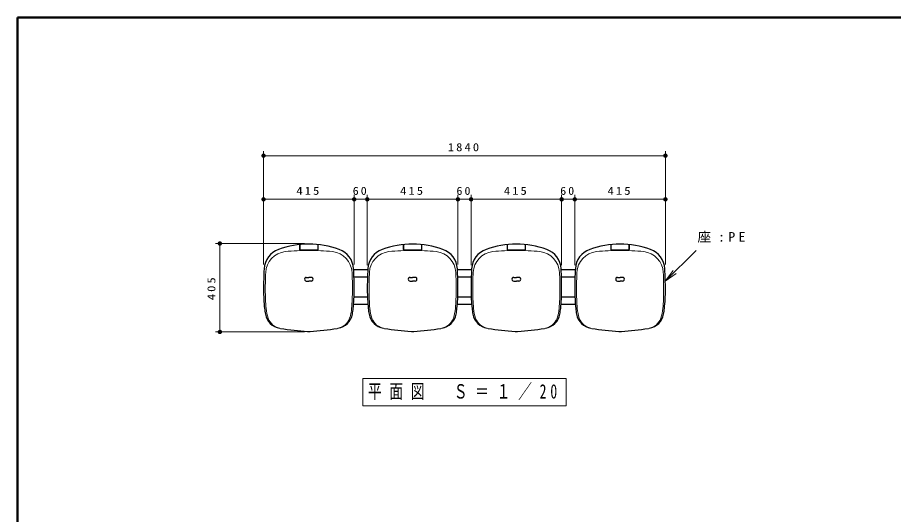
# Model space of a CAD drawing. Units: millimetres on the paper, scale 1:20. Extents: x -365 to 12, y -38 to 257.
# Drawn here: x -365 to -164.5, y 143.1 to 257 of the extents above; entities that cross this region are included whole.
import ezdxf

# ---------------------------------------------------------------- set-up
doc = ezdxf.new("R2010")
doc.units = ezdxf.units.MM
doc.layers.add('LY_1', color=7, linetype='Continuous', lineweight=25)
doc.layers.add('LY_2', color=7, linetype='Continuous', lineweight=13)
doc.styles.add('ＭＳ ゴシック', font='')
doc.styles.get('ＭＳ ゴシック').set_extended_font_data('MS Gothic')

# ---------------------------------------------------------------- blocks, each defined once
blk = doc.blocks.new('open_arrow')
at = {"color": 0, "linetype": 'Continuous', "lineweight": -2}
blk.add_lwpolyline([(7.5, 1.25), (0, 0), (7.5, -1.25)], dxfattribs=at)
blk = doc.blocks.new('filled_dot')
at = {"color": 0, "linetype": 'Continuous', "lineweight": -2, "const_width": 1.25}
blk.add_lwpolyline([(-0.625, 0, 1), (0.625, 0, 1)], format="xyb", close=True, dxfattribs=at)

msp = doc.modelspace()

# ---------------------------------------------------------------- linework, layer by layer
at = {"layer": 'LY_1', "lineweight": 13}
for p, q in [((-308.673, 200.45), (-308.673, 226.347)), ((-308.673, 225.347), (-216.673, 225.347)), ((-216.673, 200.45), (-216.673, 226.347)), ((-308.673, 215.347), (-287.923, 215.347)), ((-287.923, 200.45), (-287.923, 216.347)), ((-287.923, 215.347), (-284.923, 215.347)), ((-284.923, 200.272), (-284.923, 216.347)), ((-284.923, 215.347), (-264.173, 215.347)), ((-264.173, 200.45), (-264.173, 216.347)), ((-264.173, 215.347), (-261.173, 215.347)), ((-261.173, 200.272), (-261.173, 216.347)), ((-261.173, 215.347), (-240.423, 215.347)), ((-240.423, 200.272), (-240.423, 216.347)), ((-240.423, 215.347), (-237.423, 215.347)), ((-237.423, 200.272), (-237.423, 216.347)), ((-237.423, 215.347), (-216.673, 215.347)), ((-299.298, 205.222), (-319.673, 205.222)), ((-318.673, 184.972), (-318.673, 205.222)), ((-216.695, 196.563), (-209.624, 203.634)), ((-299.298, 184.972), (-319.673, 184.972)), ((-239.423, 174.309), (-285.923, 174.309)), ((-285.923, 174.309), (-285.923, 168.009)), ((-239.423, 168.009), (-239.423, 174.309)), ((-285.923, 168.009), (-239.423, 168.009))]:
    msp.add_line(p, q, dxfattribs=at)
at = {"layer": 'LY_1', "color": 20, "lineweight": 13}
for p, q in [((-300.423, 204.956), (-300.423, 203.909)), ((-300.323, 204.956), (-300.323, 203.909)), ((-296.273, 204.956), (-296.273, 203.909)), ((-296.173, 204.956), (-296.173, 203.909)), ((-276.673, 204.956), (-276.673, 203.909)), ((-276.573, 204.956), (-276.573, 203.909)), ((-272.523, 204.956), (-272.523, 203.909)), ((-272.423, 204.956), (-272.423, 203.909)), ((-252.923, 204.956), (-252.923, 203.909)), ((-252.823, 204.956), (-252.823, 203.909)), ((-248.773, 204.956), (-248.773, 203.909)), ((-248.673, 204.956), (-248.673, 203.909)), ((-229.173, 204.956), (-229.173, 203.909)), ((-229.073, 204.956), (-229.073, 203.909)), ((-225.023, 204.956), (-225.023, 203.909)), ((-224.923, 204.956), (-224.923, 203.909))]:
    msp.add_line(p, q, dxfattribs=at)
at = {"layer": 'LY_1'}
for p, q in [((-288.045, 199.272), (-284.802, 199.272)), ((-264.295, 199.272), (-261.052, 199.272)), ((-240.545, 199.272), (-237.302, 199.272)), ((-287.972, 197.572), (-284.874, 197.572)), ((-264.222, 197.572), (-261.124, 197.572)), ((-240.472, 197.572), (-237.374, 197.572)), ((-287.954, 193.022), (-284.892, 193.022)), ((-264.204, 193.022), (-261.142, 193.022)), ((-240.454, 193.022), (-237.392, 193.022)), ((-288.057, 191.322), (-284.789, 191.322)), ((-264.307, 191.322), (-261.039, 191.322)), ((-240.557, 191.322), (-237.289, 191.322))]:
    msp.add_line(p, q, dxfattribs=at)
at = {"layer": 'LY_1', "color": 20}
for p, q in [((-298.886, 197.459), (-298.298, 197.459)), ((-298.886, 196.634), (-298.298, 196.634)), ((-297.711, 197.459), (-298.298, 197.459)), ((-297.711, 196.634), (-298.298, 196.634)), ((-275.136, 197.459), (-274.548, 197.459)), ((-275.136, 196.634), (-274.548, 196.634)), ((-273.961, 197.459), (-274.548, 197.459)), ((-273.961, 196.634), (-274.548, 196.634)), ((-251.386, 197.459), (-250.798, 197.459)), ((-251.386, 196.634), (-250.798, 196.634)), ((-250.211, 197.459), (-250.798, 197.459)), ((-250.211, 196.634), (-250.798, 196.634)), ((-227.636, 197.459), (-227.048, 197.459)), ((-227.636, 196.634), (-227.048, 196.634)), ((-226.461, 197.459), (-227.048, 197.459)), ((-226.461, 196.634), (-227.048, 196.634))]:
    msp.add_line(p, q, dxfattribs=at)
for centre, radius, start, end in [((-298.298, 184.597), 20.5, 90.00005, 109.80353), ((-298.298, 184.597), 20.5, 70.19647, 89.99995), ((-274.548, 184.597), 20.5, 90.00005, 109.80353), ((-274.548, 184.597), 20.5, 70.19647, 89.99995), ((-250.798, 184.597), 20.5, 90.00005, 109.80353), ((-250.798, 184.597), 20.5, 70.19647, 89.99995), ((-227.048, 184.597), 20.5, 90.00005, 109.80353), ((-227.048, 184.597), 20.5, 70.19647, 89.99995), ((-303.549, 199.18), 5, 109.80353, 176.909), ((-293.047, 199.18), 5, 3.09101, 70.19647), ((-279.799, 199.18), 5, 109.80353, 176.909), ((-269.297, 199.18), 5, 3.09101, 70.19647), ((-256.049, 199.18), 5, 109.80353, 176.909), ((-245.547, 199.18), 5, 3.09101, 70.19647), ((-232.299, 199.18), 5, 109.80353, 176.909), ((-221.797, 199.18), 5, 3.09101, 70.19647), ((-218.673, 194.597), 90, 176.909, 180.00001), ((-377.923, 194.597), 90, 359.99999, 3.091), ((-194.923, 194.597), 90, 176.909, 180.00001), ((-354.173, 194.597), 90, 359.99999, 3.091), ((-171.173, 194.597), 90, 176.909, 180.00001), ((-330.423, 194.597), 90, 359.99999, 3.091), ((-147.423, 194.597), 90, 176.909, 180.00001), ((-306.673, 194.597), 90, 359.99999, 3.091), ((-298.886, 197.047), 0.412, 89.99996, 269.99998), ((-297.711, 197.047), 0.412, 270.00002, 90.00004), ((-275.136, 197.047), 0.412, 89.99996, 269.99998), ((-273.961, 197.047), 0.412, 270.00002, 90.00004), ((-251.386, 197.047), 0.412, 89.99996, 269.99998), ((-250.211, 197.047), 0.412, 270.00002, 90.00004), ((-227.636, 197.047), 0.412, 89.99996, 269.99998), ((-226.461, 197.047), 0.412, 270.00002, 90.00004), ((-268.673, 194.597), 40, 180, 186.09909), ((-327.923, 194.597), 40, 353.90091, 0), ((-244.923, 194.597), 40, 180, 186.09909), ((-304.173, 194.597), 40, 353.90091, 0), ((-221.173, 194.597), 40, 180, 186.09909), ((-280.423, 194.597), 40, 353.90091, 0), ((-197.423, 194.597), 40, 180, 186.09909), ((-256.673, 194.597), 40, 353.90091, 0), ((-289.554, 192.366), 19, 186.09909, 190.01899), ((-304.325, 189.756), 4, 190.01899, 260.77288), ((-292.271, 189.756), 4, 279.22712, 349.98101), ((-307.042, 192.366), 19, 349.98101, 353.90091), ((-265.804, 192.366), 19, 186.09909, 190.01899), ((-280.575, 189.756), 4, 190.01899, 260.77288), ((-268.521, 189.756), 4, 279.22712, 349.98101), ((-283.292, 192.366), 19, 349.98101, 353.90091), ((-242.054, 192.366), 19, 186.09909, 190.01899), ((-256.825, 189.756), 4, 190.01899, 260.77288), ((-244.771, 189.756), 4, 279.22712, 349.98101), ((-259.542, 192.366), 19, 349.98101, 353.90091), ((-218.304, 192.366), 19, 186.09909, 190.01899), ((-233.075, 189.756), 4, 190.01899, 260.77288), ((-221.021, 189.756), 4, 279.22712, 349.98101), ((-235.792, 192.366), 19, 349.98101, 353.90091), ((-294.945, 247.499), 62.5, 260.95794, 266.65696), ((-298.298, 190.097), 5, 266.65696, 269.99982), ((-298.298, 190.097), 5, 270.00018, 273.34304), ((-301.651, 247.499), 62.5, 273.34304, 279.04206), ((-271.195, 247.499), 62.5, 260.95794, 266.65696), ((-274.548, 190.097), 5, 266.65696, 269.99982), ((-274.548, 190.097), 5, 270.00018, 273.34304), ((-277.901, 247.499), 62.5, 273.34304, 279.04206), ((-247.445, 247.499), 62.5, 260.95794, 266.65696), ((-250.798, 190.097), 5, 266.65696, 269.99982), ((-250.798, 190.097), 5, 270.00018, 273.34304), ((-254.151, 247.499), 62.5, 273.34304, 279.04206), ((-223.695, 247.499), 62.5, 260.95794, 266.65696), ((-227.048, 190.097), 5, 266.65696, 269.99982), ((-227.048, 190.097), 5, 270.00018, 273.34304), ((-230.401, 247.499), 62.5, 273.34304, 279.04206)]:
    msp.add_arc(centre, radius, start, end, dxfattribs=at)
at = {"layer": 'LY_1', "color": 20, "lineweight": 13}
for centre, radius, start, end in [((-303.188, 198.394), 5, 95.91212, 177.43965), ((-298.298, 151.171), 52.476, 90.00002, 95.91212), ((-300.273, 203.909), 0.15, 180, 272.14541), ((-298.298, 151.171), 52.626, 90.00002, 92.14467), ((-298.298, 151.171), 52.626, 87.85533, 89.99998), ((-298.298, 151.171), 52.476, 84.08788, 89.99998), ((-296.323, 203.909), 0.15, 267.85459, 0), ((-293.408, 198.394), 5, 2.56035, 84.08788), ((-279.438, 198.394), 5, 95.91212, 177.43965), ((-274.548, 151.171), 52.476, 90.00002, 95.91212), ((-276.523, 203.909), 0.15, 180, 272.14541), ((-274.548, 151.171), 52.626, 90.00002, 92.14467), ((-274.548, 151.171), 52.626, 87.85533, 89.99998), ((-274.548, 151.171), 52.476, 84.08788, 89.99998), ((-272.573, 203.909), 0.15, 267.85459, 0), ((-269.658, 198.394), 5, 2.56035, 84.08788), ((-255.688, 198.394), 5, 95.91212, 177.43965), ((-250.798, 151.171), 52.476, 90.00002, 95.91212), ((-252.773, 203.909), 0.15, 180, 272.14541), ((-250.798, 151.171), 52.626, 90.00002, 92.14467), ((-250.798, 151.171), 52.626, 87.85533, 89.99998), ((-250.798, 151.171), 52.476, 84.08788, 89.99998), ((-248.823, 203.909), 0.15, 267.85459, 0), ((-245.908, 198.394), 5, 2.56035, 84.08788), ((-231.938, 198.394), 5, 95.91212, 177.43965), ((-227.048, 151.171), 52.476, 90.00002, 95.91212), ((-229.023, 203.909), 0.15, 180, 272.14541), ((-227.048, 151.171), 52.626, 90.00002, 92.14467), ((-227.048, 151.171), 52.626, 87.85533, 89.99998), ((-227.048, 151.171), 52.476, 84.08788, 89.99998), ((-225.073, 203.909), 0.15, 267.85459, 0), ((-222.158, 198.394), 5, 2.56035, 84.08788), ((-218.273, 194.597), 90, 177.43965, 180.00001), ((-378.323, 194.597), 90, 359.99999, 2.56035), ((-194.523, 194.597), 90, 177.43965, 180.00001), ((-354.573, 194.597), 90, 359.99999, 2.56035), ((-170.773, 194.597), 90, 177.43965, 180.00001), ((-330.823, 194.597), 90, 359.99999, 2.56035), ((-147.023, 194.597), 90, 177.43965, 180.00001), ((-307.073, 194.597), 90, 359.99999, 2.56035), ((-258.673, 194.597), 49.6, 180, 184.91533), ((-337.923, 194.597), 49.6, 355.08467, 0), ((-234.923, 194.597), 49.6, 180, 184.91533), ((-314.173, 194.597), 49.6, 355.08467, 0), ((-211.173, 194.597), 49.6, 180, 184.91533), ((-290.423, 194.597), 49.6, 355.08467, 0), ((-187.423, 194.597), 49.6, 180, 184.91533), ((-266.673, 194.597), 49.6, 355.08467, 0), ((-298.626, 191.161), 9.5, 184.91533, 198.61231), ((-297.971, 191.161), 9.5, 341.38769, 355.08467), ((-274.876, 191.161), 9.5, 184.91533, 198.61231), ((-274.221, 191.161), 9.5, 341.38769, 355.08467), ((-251.126, 191.161), 9.5, 184.91533, 198.61231), ((-250.471, 191.161), 9.5, 341.38769, 355.08467), ((-227.376, 191.161), 9.5, 184.91533, 198.61231), ((-226.721, 191.161), 9.5, 341.38769, 355.08467), ((-304.312, 189.246), 3.5, 198.61231, 262.51799), ((-292.284, 189.246), 3.5, 277.48201, 341.38769), ((-280.562, 189.246), 3.5, 198.61231, 262.51799), ((-268.534, 189.246), 3.5, 277.48201, 341.38769), ((-256.812, 189.246), 3.5, 198.61231, 262.51799), ((-244.784, 189.246), 3.5, 277.48201, 341.38769), ((-233.062, 189.246), 3.5, 198.61231, 262.51799), ((-221.034, 189.246), 3.5, 277.48201, 341.38769)]:
    msp.add_arc(centre, radius, start, end, dxfattribs=at)
at = {"layer": 'LY_2', "lineweight": 50}
for p, q in [((0, 257), (-365, 257)), ((-365, 257), (-365, 0))]:
    msp.add_line(p, q, dxfattribs=at)

# ---------------------------------------------------------------- block references
at = {"layer": 'LY_1', "lineweight": 13, "xscale": 0.4, "yscale": 0.4}
for p in [(-308.673, 225.347), (-308.673, 215.347)]:
    msp.add_blockref('filled_dot', p, dxfattribs=at)
for name, p, rotation in [('filled_dot', (-216.673, 225.347), 180), ('filled_dot', (-287.923, 215.347), 180), ('filled_dot', (-284.923, 215.347), 180), ('filled_dot', (-264.173, 215.347), 180), ('filled_dot', (-261.173, 215.347), 180), ('filled_dot', (-240.423, 215.347), 180), ('filled_dot', (-237.423, 215.347), 180), ('filled_dot', (-216.673, 215.347), 180), ('filled_dot', (-318.673, 205.222), 270), ('open_arrow', (-216.695, 196.563), 45), ('filled_dot', (-318.673, 184.972), 90)]:
    msp.add_blockref(name, p, dxfattribs=dict(at, rotation=rotation))

# ---------------------------------------------------------------- texts
at = {"layer": 'LY_1', "style": 'ＭＳ ゴシック'}
for s, insert, char_height, attachment_point in [('\\T1.33;\\W1.15;1840', (-262.673, 226.347), 1.833, 8), ('\\T1.33;\\W1.15;415', (-298.298, 216.347), 1.833, 8), ('\\T1.34;\\W1.1;60', (-286.423, 216.347), 1.833, 8), ('\\T1.33;\\W1.15;415', (-274.548, 216.347), 1.833, 8), ('\\T1.34;\\W1.1;60', (-262.673, 216.347), 1.833, 8), ('\\T1.33;\\W1.15;415', (-250.798, 216.347), 1.833, 8), ('\\T1.34;\\W1.1;60', (-238.923, 216.347), 1.833, 8), ('\\T1.33;\\W1.15;415', (-227.048, 216.347), 1.833, 8), ('\\T1.5;\\W1.05;座:PE', (-209.344, 206.634), 2.199, 4), ('\\T1.56;\\W0.7;平面図\u3000Ｓ＝１／20', (-262.673, 171.159), 3.299, 5)]:
    msp.add_mtext(s, dxfattribs=dict(at, insert=insert, char_height=char_height, attachment_point=attachment_point))
at = {"layer": 'LY_1', "insert": (-319.673, 195.097), "char_height": 1.833, "attachment_point": 8, "rotation": 90, "style": 'ＭＳ ゴシック'}
msp.add_mtext('\\T1.33;\\W1.15;405', dxfattribs=at)

doc.saveas('drawing.dxf')
